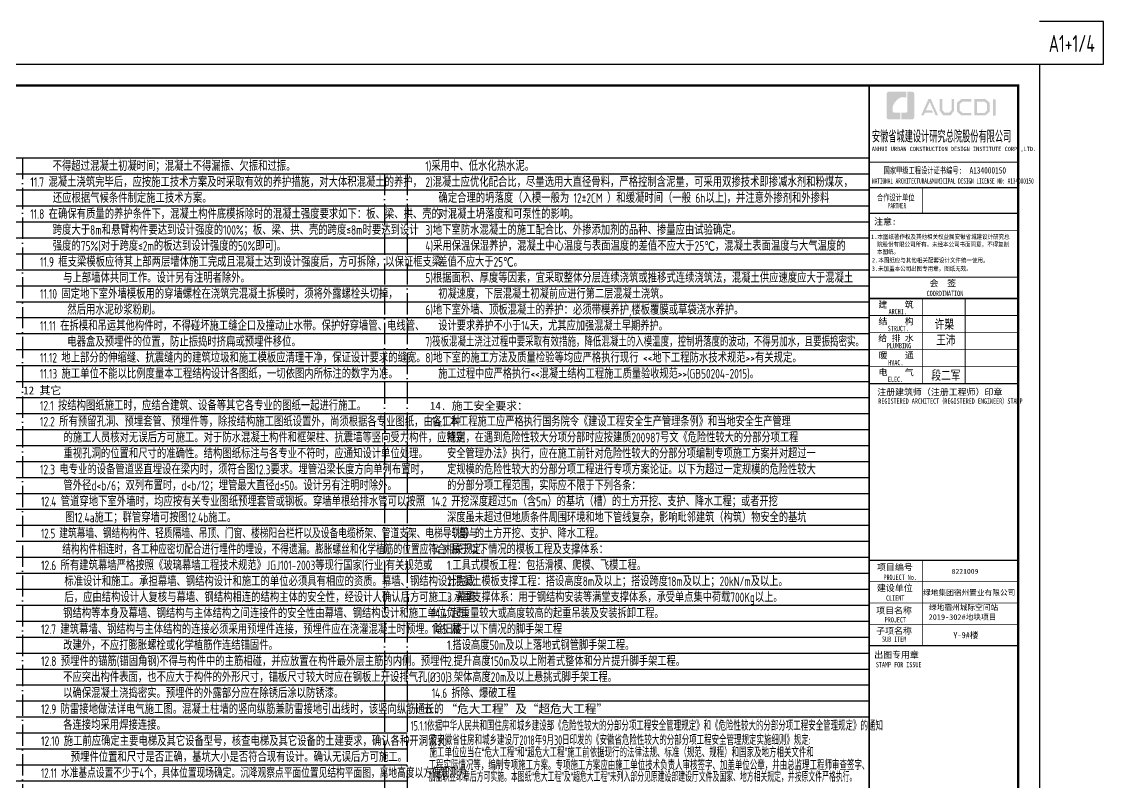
# Model space of a CAD drawing. Extents: x -812054 to 22247, y -644080 to 1003627.
# Drawn here: x -637699 to -586882, y -161191 to -125469 of the extents above; entities that cross this region are included whole.
import ezdxf
from ezdxf.enums import TextEntityAlignment as Align

# ---------------------------------------------------------------- set-up
doc = ezdxf.new("R2010")
doc.units = 0
doc.header["$LTSCALE"] = 1000
doc.linetypes.add('D1', pattern=[14, 10, -2, 0, -2])
doc.layers.get('0').update_dxf_attribs({"linetype": 'CONTINUOUS'})
doc.layers.get('DEFPOINTS').update_dxf_attribs({"linetype": 'CONTINUOUS'})
for name, color, linetype in [('C-SHET-TTLB', 11, 'CONTINUOUS'), ('CAPTION', 2, 'CONTINUOUS'), ('PUB_TITLE', 4, 'CONTINUOUS'), ('S-0-MODIFY', 201, 'CONTINUOUS'), ('STEEL', 7, 'CONTINUOUS'), ('图签文字', 4, 'CONTINUOUS'), ('水平筋标注', 7, 'CONTINUOUS')]:
    doc.layers.add(name, color=color, linetype=linetype)
for name, color, linetype, lineweight in [('S-1-TEXT', 7, 'CONTINUOUS', 18), ('S-1-修改', 23, 'CONTINUOUS', 18), ('图框', 9, 'CONTINUOUS', 18), ('图签', 147, 'CONTINUOUS', 18)]:
    doc.layers.add(name, color=color, linetype=linetype, lineweight=lineweight)
doc.styles.add('HT', font='simhei.ttf')
doc.styles.add('TS', font='tssdeng.shx', dxfattribs={"width": 0.7, "bigfont": 'tssdchn.shx'})
doc.styles.add('TSSD_REIN', font='tssdeng.shx', dxfattribs={"width": 0.7, "height": 300, "bigfont": 'tssdchn.shx'})
doc.styles.add('宋体', font='', dxfattribs={"height": 50})
doc.styles.add('建筑图签-1', font='simhei.ttf', dxfattribs={"width": 0.7})
doc.styles.add('建筑图签-2', font='TXT.shx', dxfattribs={"width": 0.5, "bigfont": 'HZTXT.shx'})
doc.styles.add('黑体', font='simhei.ttf')
doc.styles.get('宋体').set_extended_font_data('SimSun')

# ---------------------------------------------------------------- blocks, each defined once
blk = doc.blocks.new('院标1')
h = blk.add_hatch(color=150)
h.dxf.hatch_style = 1
h.set_gradient(color1=(33, 113, 253), color2=(33, 113, 253), tint=1, name='INVCURVED')
edge = h.paths.add_edge_path()
edge.add_spline(control_points=[(116373, 648379), (116379, 648379), (116382, 648379), (116391, 648379), (116391, 648379), (116391, 648379), (116616, 648379), (116616, 648379), (116616, 648379), (116616, 648379), (116616, 648054), (116616, 648054), (116616, 648054), (116616, 648054), (116108, 648054), (116108, 648054), (116108, 648054), (116028, 648054), (115963, 648111), (115963, 648199), (115963, 648199), (115963, 648199), (115963, 649215), (115963, 649215), (115963, 649215), (115963, 649295), (116018, 649360), (116108, 649360), (116108, 649360), (116108, 649360), (116897, 649360), (116897, 649360), (116897, 649360), (116897, 649360), (116897, 649080), (116897, 649080), (116897, 649080), (116897, 649080), (116566, 649140), (116356, 648859), (116356, 648859), (116245, 648719), (116240, 648545), (116247, 648466), (116247, 648466), (116254, 648386), (116247, 648466), (116247, 648466), (116247, 648466), (116247, 648466), (116258, 648374), (116373, 648379)], knot_values=[0, 0, 0, 0, 0.071429, 0.071429, 0.071429, 0.107143, 0.142857, 0.142857, 0.142857, 0.178571, 0.214286, 0.214286, 0.214286, 0.25, 0.285714, 0.285714, 0.285714, 0.321429, 0.357143, 0.357143, 0.357143, 0.392857, 0.428571, 0.428571, 0.428571, 0.464286, 0.5, 0.5, 0.5, 0.535714, 0.571429, 0.571429, 0.571429, 0.607143, 0.642857, 0.642857, 0.642857, 0.678571, 0.714286, 0.714286, 0.714286, 0.75, 0.785714, 0.785714, 0.785714, 0.821429, 0.857143, 0.857143, 0.857143, 0.928571, 1, 1, 1, 1], degree=3, periodic=0)
h = blk.add_hatch(color=150)
h.dxf.hatch_style = 1
h.set_gradient(color1=(33, 113, 253), color2=(33, 113, 253), tint=1, name='INVCURVED')
edge = h.paths.add_edge_path()
edge.add_spline(control_points=[(117268, 649215), (117268, 649215), (117268, 648199), (117268, 648199), (117268, 648199), (117268, 648114), (117212, 648054), (117123, 648054), (117123, 648054), (117123, 648054), (116663, 648054), (116663, 648054), (116663, 648054), (116663, 648054), (116663, 648379), (116663, 648379), (116663, 648379), (116663, 648379), (116865, 648379), (116865, 648379), (116865, 648379), (116907, 648379), (116941, 648413), (116941, 648455), (116941, 648455), (116941, 648455), (116941, 649360), (116941, 649360), (116941, 649360), (116941, 649360), (117123, 649360), (117123, 649360), (117123, 649360), (117204, 649360), (117268, 649306), (117268, 649215)], knot_values=[0, 0, 0, 0, 0.1, 0.1, 0.1, 0.15, 0.2, 0.2, 0.2, 0.25, 0.3, 0.3, 0.3, 0.35, 0.4, 0.4, 0.4, 0.45, 0.5, 0.5, 0.5, 0.55, 0.6, 0.6, 0.6, 0.65, 0.7, 0.7, 0.7, 0.75, 0.8, 0.8, 0.8, 0.9, 1, 1, 1, 1], degree=3, periodic=0)
blk = doc.blocks.new('20210804.19142487')
at = {"layer": 'PUB_TITLE'}
h = blk.add_hatch(color=147, dxfattribs=at)
h.paths.add_polyline_path([(5834, 56758), (5959, 56758), (5959, 55988), (5834, 55988)])
h.paths.add_polyline_path([(5081, 56642), (5081, 56116), (5441, 56116), (5566, 56223), (5566, 56541), (5445, 56642)], flags=16)
h.paths.add_polyline_path([(4963, 56760), (4963, 55998), (5485, 55998), (5684, 56168), (5684, 56596), (5488, 56760)])
h.paths.add_polyline_path([(4820, 56764), (4820, 56648), (4413, 56648), (4280, 56537), (4280, 56218), (4413, 56115), (4822, 56115), (4822, 55993), (4358, 55993), (4156, 56168), (4156, 56596), (4354, 56764)])
h.paths.add_polyline_path([(3337, 56762), (3458, 56762), (3458, 56251), (3572, 56120), (3782, 56120), (3896, 56251), (3896, 56762), (4010, 56762), (4010, 56214), (3846, 55997), (3508, 55997), (3337, 56216)])
h.paths.add_polyline_path([(2805, 56760), (2922, 56760), (3264, 55996), (3148, 55996), (2867, 56630), (2692, 56242), (2963, 56242), (3024, 56127), (2643, 56127), (2584, 55994), (2461, 55994)])
at = {"layer": '图框'}
for p, q in [((25, 53800), (7025, 53800)), ((25, 53800), (7025, 53800)), ((25, 52600), (7025, 52600))]:
    blk.add_line(p, q, dxfattribs=at)
for points, const_width in [([(25, 0), (25, 57400)], 70), ([(25, 53800), (7025, 53800)], 60), ([(25, 52600), (7025, 52600)], 60), ([(25, 52600), (7025, 52600)], 60), ([(2525, 52600), (2525, 51400)], 35), ([(25, 51400), (7025, 51400)], 60), ([(25, 51400), (7025, 51400)], 60), ([(25, 50599), (7025, 50599)], 35), ([(34, 48400), (7034, 48400)], 60), ([(34, 47400), (7034, 47400)], 70), ([(34, 47400), (7034, 47400)], 70), ([(2534, 47400), (2534, 43400)], 35), ([(4534, 47400), (4534, 43400)], 35), ([(34, 46600), (7034, 46600)], 35), ([(34, 45800), (7034, 45800)], 35), ([(34, 45000), (7034, 45000)], 35), ([(34, 44200), (7034, 44200)], 35), ([(34, 43400), (7034, 43400)], 70), ([(25, 35100), (7025, 35100)], 70), ([(25, 35100), (7025, 35100)], 70), ([(2525, 31100), (2525, 35100)], 35), ([(25, 34100), (7025, 34100)], 35), ([(25, 33100), (7025, 33100)], 35), ([(25, 32100), (7025, 32100)], 35), ([(7025, 31100), (25, 31100)], 70)]:
    blk.add_lwpolyline(points, dxfattribs=dict(at, const_width=const_width))
blk.add_blockref('院标1', (-115124, -592249))
at = {"layer": 'PUB_TITLE', "style": 'HT', "width": 0.88}
for s, p in [('1.本图纸著作权及其他相关权益属安徽省城建设计研究总', (111, 50193)), ('院股份有限公司所有。未经本公司书面同意，不得复制', (390, 49839)), (' 2.本图纸应与其他相关配套设计文件统一使用。 ', (0, 49092)), ('本图纸。', (390, 49489)), ('3.未加盖本公司出图专用章，图纸无效。', (143, 48698))]:
    blk.add_text(s, height=210, dxfattribs=at).set_placement(p)
at = {"layer": '图签', "color": 2, "style": '宋体'}
blk.add_text('8221009', height=229.3, dxfattribs=at).set_placement((3899, 34472))
at = {"layer": '图签', "color": 154, "style": '宋体'}
for s, height, p in [('绿地集团宿州置业有限公司', 258.01, (2555, 33462)), ('绿地宿州城际空间站', 258, (2834, 32766)), ('2019-302#地块项目', 258.01, (2817, 32311)), ('Y-9#楼', 286.7, (3974, 31448))]:
    blk.add_text(s, height=height, dxfattribs=at).set_placement(p)
at = {"layer": '图签文字', "color": 7, "style": '建筑图签-1'}
for s, height, width, p in [('安徽省城建设计研究总院股份有限公司', 500, 0.55, (153, 54777)), ('国家甲级工程设计证书编号:  A134000150', 300, 0.7, (697, 53267)), ('合作设计单位', 300, 0.7, (390, 51990))]:
    blk.add_text(s, height=height, dxfattribs=dict(at, width=width)).set_placement(p)
at = {"layer": '图签文字', "linetype": 'Continuous', "style": '建筑图签-1', "width": 0.91}
blk.add_text('ANHUI URBAN CONSTRUCTION DESIGN INSTITUTE CORP.,LTD.', height=200, dxfattribs=at).set_placement((144, 54322))
at = {"layer": '图签文字', "style": '建筑图签-1'}
for s, width, p in [('NATIONAL ARCHITECTURAL&MUNICIPAL DESIGN LICENSE NO: A134000150', 0.6, (162, 52795)), ('PARTNER', 0.6, (900, 51634)), ('COORDINATION', 0.7, (2725, 47513)), ('ARCHI.', 0.7, (935, 46662)), ('STRUCT.', 0.7, (895, 45865)), ('PLUMBING', 0.7, (854, 45058)), ('HVAC.', 0.7, (919, 44265)), ('ELEC.', 0.7, (904, 43480)), ('REGISTERED ARCHITECT（REGISTERED ENGINEER）STAMP', 0.7, (454, 42459)), ('PROJECT No.', 0.7, (695, 34185, -1799)), ('CLIENT', 0.7, (819, 33206)), ('PROJECT', 0.7, (754, 32187)), ('SUB ITEM', 0.7, (628, 31276)), ('STAMP FOR ISSUE', 0.7, (338, 30081))]:
    blk.add_text(s, height=250, dxfattribs=dict(at, width=width)).set_placement(p)
at = {"layer": '图签文字', "color": 7, "style": '建筑图签-1'}
for s, p in [('注意:', (257, 50863)), ('会  签', (2860, 47968)), ('建    筑', (455, 46967)), ('结    构', (459, 46179)), ('给 排 水', (450, 45385)), ('暖    通', (468, 44582)), ('电    气', (459, 43782)), ('注册建筑师（注册工程师）印章', (401, 42854)), ('项目编号', (393, 34632)), ('建设单位', (385, 33655)), ('项目名称', (352, 32597)), ('子项名称', (352, 31640)), ('出图专用章', (261, 30518))]:
    blk.add_text(s, height=300, dxfattribs=at).set_placement(p)
at = {"layer": '图签文字', "color": 1, "style": '建筑图签-2', "width": 0.7}
for s, p in [('许槊', (3100, 45928)), ('王沛', (3171, 45187)), ('段二军', (2946, 43532))]:
    blk.add_text(s, height=500, dxfattribs=at).set_placement(p)

msp = doc.modelspace()

# ---------------------------------------------------------------- linework, layer by layer
at = {"layer": 'C-SHET-TTLB'}
msp.add_lwpolyline([(-589881.51, -127469.25), (-589881.51, -186869.25), (-694981.51, -186869.25), (-694981.51, -127469.25)], close=True, dxfattribs=at)
at = {"layer": 'C-SHET-TTLB', "const_width": 120}
msp.add_lwpolyline([(-693141.51, -128469.25), (-590881.51, -128469.25), (-590881.51, -185869.25), (-693141.51, -185869.25)], close=True, dxfattribs=at)
at = {"layer": 'DEFPOINTS', "color": 252}
for p, q in [((-693141.51, -131869.25), (-597881.51, -131869.25)), ((-693141.51, -132619.25), (-597881.51, -132619.25)), ((-693141.51, -133369.25), (-597881.51, -133369.25)), ((-693141.51, -134119.25), (-597881.51, -134119.25)), ((-693141.51, -134869.25), (-597881.51, -134869.25)), ((-693141.51, -135619.25), (-597881.51, -135619.25)), ((-693141.51, -136369.25), (-597881.51, -136369.25)), ((-693141.51, -137119.25), (-597881.51, -137119.25)), ((-693141.51, -137869.25), (-597881.51, -137869.25)), ((-693141.51, -138619.25), (-597881.51, -138619.25)), ((-693141.51, -139369.25), (-597881.51, -139369.25)), ((-693141.51, -140119.25), (-597881.51, -140119.25)), ((-693141.51, -140869.25), (-597881.51, -140869.25)), ((-693141.51, -141619.25), (-597881.51, -141619.25)), ((-693141.51, -142369.25), (-597881.51, -142369.25)), ((-693141.51, -143119.25), (-597881.51, -143119.25)), ((-693141.51, -143869.25), (-597881.51, -143869.25)), ((-693141.51, -144619.25), (-597881.51, -144619.25)), ((-693141.51, -145369.25), (-597881.51, -145369.25)), ((-693141.51, -146119.25), (-597881.51, -146119.25)), ((-693141.51, -146869.25), (-597881.51, -146869.25)), ((-693141.51, -147619.25), (-597881.51, -147619.25)), ((-693141.51, -148369.25), (-597881.51, -148369.25)), ((-693141.51, -149119.25), (-597881.51, -149119.25)), ((-693141.51, -149869.25), (-597881.51, -149869.25)), ((-693141.51, -150619.25), (-597881.51, -150619.25)), ((-693141.51, -151369.25), (-597881.51, -151369.25)), ((-693141.51, -152119.25), (-597881.51, -152119.25)), ((-693141.51, -152869.25), (-597881.51, -152869.25)), ((-693141.51, -153619.25), (-597881.51, -153619.25)), ((-693141.51, -154369.25), (-597881.51, -154369.25)), ((-693141.51, -155119.25), (-597881.51, -155119.25)), ((-693141.51, -155869.25), (-597881.51, -155869.25)), ((-693141.51, -156619.25), (-597881.51, -156619.25)), ((-693141.51, -157369.25), (-597881.51, -157369.25)), ((-693141.51, -158119.25), (-597881.51, -158119.25)), ((-693141.51, -158869.25), (-619581.51, -158869.25)), ((-693141.51, -159619.25), (-619581.51, -159619.25)), ((-693141.51, -160369.25), (-619581.51, -160369.25)), ((-693141.51, -161119.25), (-619581.51, -161119.25))]:
    msp.add_line(p, q, dxfattribs=at)
at = {"layer": 'DEFPOINTS', "color": 252, "linetype": 'D1', "ltscale": 0.1}
for p, q in [((-637653.51, -131869.25), (-637653.51, -185869.25)), ((-620653.51, -132619.25), (-620653.51, -185869.25)), ((-619581.51, -132619.25), (-619581.51, -185869.25))]:
    msp.add_line(p, q, dxfattribs=at)
at = {"layer": 'S-0-MODIFY'}
msp.add_lwpolyline([(-589881.51, -127469.25), (-586881.51, -127469.25), (-586881.51, -125469.25), (-589881.51, -125469.25)], dxfattribs=at)
at = {"layer": '图框', "const_width": 70}
msp.add_lwpolyline([(-597881.51, -185869.25), (-597881.51, -128469.25)], dxfattribs=at)

# ---------------------------------------------------------------- block references
at = {"layer": '水平筋标注'}
msp.add_blockref('20210804.19142487', (-597906.65, -185869.25), dxfattribs=at)

# ---------------------------------------------------------------- texts
at = {"layer": 'CAPTION', "style": '黑体'}
msp.add_text('十五、“危大工程”及“超危大工程”', height=400, dxfattribs=at).set_placement((-619418.38, -157940.22))
at = {"layer": 'S-0-MODIFY', "style": 'TSSD_REIN', "width": 0.7}
msp.add_text('A1+1/4', height=800, dxfattribs=at).set_placement((-587280.62, -126897.8), align=Align.RIGHT)
at = {"layer": 'S-1-TEXT', "style": 'TS'}
for s, width, p in [('不得超过混凝土初凝时间；混凝土不得漏振、欠振和过振。', 0.75, (-636241.56, -132476.82)), ('11.7 混凝土浇筑完毕后，应按施工技术方案及时采取有效的养护措施，对大体积混凝土的养护，', 0.75, (-637287.6, -133226.82)), ('还应根据气候条件制定施工技术方案。', 0.75, (-636232.43, -133976.82)), ('11.8 在确保有质量的养护条件下，混凝土构件底模拆除时的混凝土强度要求如下：板、梁、拱、壳的', 0.75, (-637293.49, -134726.82)), ('跨度大于8m和悬臂构件要达到设计强度的100%%%；板、梁、拱、壳的跨度≤8m时要达到设计', 0.75, (-636238.32, -135476.82)), ('强度的75%%%(对于跨度≤2m的板达到设计强度的50%%%即可)。', 0.75, (-636238.32, -136226.82)), ('11.9 框支梁模板应待其上部两层墙体施工完成且混凝土达到设计强度后，方可拆除，以保证框支梁', 0.75, (-636834.76, -136976.82)), ('与上部墙体共同工作。设计另有注明者除外。', 0.75, (-635750, -137726.82)), ('11.10 固定地下室外墙模板用的穿墙螺栓在浇筑完混凝土拆模时，须将外露螺栓头切掉，', 0.75, (-636834.76, -138476.82)), ('然后用水泥砂浆粉刷。', 0.75, (-635552.86, -139226.82)), ('11.11 在拆模和吊运其他构件时，不得碰坏施工缝企口及撞动止水带。保护好穿墙管、电线管、', 0.75, (-636834.76, -139976.82)), ('电器盒及预埋件的位置，防止振捣时挤扁或预埋件移位。 ', 0.75, (-635552.86, -140726.82)), ('11.12 地上部分的伸缩缝、抗震缝内的建筑垃圾和施工模板应清理干净，保证设计要求的缝宽。', 0.75, (-636834.76, -141476.82)), ('11.13 施工单位不能以比例度量本工程结构设计各图纸，一切依图内所标注的数字为准。', 0.75, (-636834.76, -142226.82)), ('12.1 按结构图纸施工时，应结合建筑、设备等其它各专业的图纸一起进行施工。', 0.75, (-636834.76, -143726.82)), ('12.2 所有预留孔洞、预埋套管、预埋件等，除按结构施工图纸设置外，尚须根据各专业图纸，由各工种', 0.75, (-636834.76, -144476.82)), ('的施工人员核对无误后方可施工。对于防水混凝土构件和框架柱、抗震墙等竖向受力构件，应特别', 0.75, (-635729.35, -145226.82)), ('重视孔洞的位置和尺寸的准确性。结构图纸标注与各专业不符时，应通知设计单位处理。', 0.75, (-635729.35, -145976.82)), ('12.3 电专业的设备管道竖直埋设在梁内时，须符合图12.3要求。埋管沿梁长度方向单列布置时，', 0.75, (-636834.76, -146726.82)), ('管外径d<b/6；双列布置时，d<b/12；埋管最大直径d≤50。设计另有注明时除外。', 0.75, (-635734.74, -147476.82)), ('12.4 管道穿地下室外墙时，均应按有关专业图纸预埋套管或钢板。穿墙单根给排水管可以按照', 0.75, (-636784.76, -148226.82)), ('图12.4a施工；群管穿墙可按图12.4b施工。', 0.75, (-635658.57, -148976.82)), ('12.5 建筑幕墙、钢结构构件、轻质隔墙、吊顶、门窗、楼梯阳台栏杆以及设备电缆桥架、管道支架、电梯导轨等与', 0.7, (-636784.76, -149726.82)), ('结构构件相连时，各工种应密切配合进行埋件的埋设，不得遗漏。膨胀螺丝和化学植筋的位置应符合相关规定。', 0.7, (-635789.89, -150476.82)), ('12.6 所有建筑幕墙严格按照《玻璃幕墙工程技术规范》JGJ101-2003等现行国家(行业)有关规范或', 0.75, (-636784.76, -151226.82)), ('标准设计和施工。承担幕墙、钢结构设计和施工的单位必须具有相应的资质。幕墙、钢结构设计完成', 0.75, (-635690.52, -151976.82)), ('后，应由结构设计人复核与幕墙、钢结构相连的结构主体的安全性，经设计人确认后方可施工。幕墙、', 0.75, (-635690.52, -152726.82)), ('钢结构等本身及幕墙、钢结构与主体结构之间连接件的安全性由幕墙、钢结构设计和施工单位负责。', 0.75, (-635748.66, -153476.82)), ('12.7 建筑幕墙、钢结构与主体结构的连接必须采用预埋件连接，预埋件应在浇灌混凝土时预埋。除旧楼', 0.75, (-636784.76, -154226.82)), ('改建外，不应打膨胀螺栓或化学植筋作连结锚固件。', 0.75, (-635748.66, -154976.82)), ('12.8 预埋件的锚筋(锚固角钢)不得与构件中的主筋相碰，并应放置在构件最外层主筋的内侧。预埋件', 0.75, (-636784.76, -155726.82)), ('不应突出构件表面，也不应大于构件的外形尺寸，锚板尺寸较大时应在钢板上开设排气孔(%%C30)', 0.75, (-635748.66, -156476.82)), ('以确保混凝土浇捣密实。预埋件的外露部分应在除锈后涂以防锈漆。', 0.75, (-635748.66, -157226.82)), ('12.9 防雷接地做法详电气施工图。混凝土柱墙的竖向纵筋兼防雷接地引出线时，该竖向纵筋通长的', 0.75, (-636784.76, -157976.82)), ('各连接均采用焊接连接。', 0.75, (-635748.66, -158726.82)), ('12.10 施工前应确定主要电梯及其它设备型号，核查电梯及其它设备的土建要求，确认各种开洞留孔', 0.75, (-636784.76, -159476.82)), ('预埋件位置和尺寸是否正确，基坑大小是否符合现有设计。确认无误后方可施工。', 0.75, (-635391.21, -160226.82)), ('12.11 水准基点设置不少于4个，具体位置现场确定。沉降观察点平面位置见结构平面图，离地高度以方便观测为', 0.7, (-636784.76, -160976.82))]:
    msp.add_text(s, height=450, dxfattribs=dict(at, width=width)).set_placement(p)
at = {"layer": 'S-1-TEXT', "style": '黑体'}
msp.add_text('12 其它', height=375, dxfattribs=at).set_placement((-637622.57, -142976.82))
at = {"layer": 'S-1-修改', "color": 0, "style": 'TS'}
for s, width, p in [('1)采用中、低水化热水泥。', 0.75, (-618732.08, -132476.82)), ('2)混凝土应优化配合比，尽量选用大直径骨料，严格控制含泥量，可采用双掺技术即掺减水剂和粉煤灰， ', 0.75, (-618732.08, -133226.82)), ('   确定合理的坍落度（入模一般为 12%%P2CM ）和缓凝时间（一般 6h以上)，并注意外掺剂和外掺料', 0.75, (-618732.08, -133976.82)), ('   对混凝土坍落度和可泵性的影响。', 0.75, (-618732.08, -134726.82)), ('3)地下室防水混凝土的施工配合比、外掺添加剂的品种、掺量应由试验确定。', 0.75, (-618732.08, -135476.82)), ('4)采用保温保湿养护，混凝土中心温度与表面温度的差值不应大于25℃，混凝土表面温度与大气温度的 ', 0.75, (-618732.08, -136226.82)), ('   差值不应大于25℃。', 0.74, (-618732.08, -136976.82)), ('5)根据面积、厚度等因素，宜采取整体分层连续浇筑或推移式连续浇筑法，混凝土供应速度应大于混凝土', 0.75, (-618732.08, -137726.82)), ('   初凝速度，下层混凝土初凝前应进行第二层混凝土浇筑。', 0.74, (-618732.08, -138476.82)), ('6)地下室外墙、顶板混凝土的养护：必须带模养护,楼板覆膜或草袋浇水养护。', 0.75, (-618732.08, -139226.82)), ('   设计要求养护不小于14天，尤其应加强混凝土早期养护。 ', 0.74, (-618732.08, -139976.82)), ('7)筏板混凝土浇注过程中要采取有效措施，降低混凝土的入模温度，控制坍落度的波动，不得另加水，且要振捣密实。 ', 0.68, (-618732.08, -140726.82)), ('8)地下室的施工方法及质量检验等均应严格执行现行 <<地下工程防水技术规范>>有关规定。 ', 0.75, (-618732.08, -141476.82)), ('   施工过程中应严格执行<<混凝土结构工程施工质量验收规范>>(GB50204-2015)。', 0.74, (-618732.08, -142226.82)), ('14.1 本工程施工应严格执行国务院令《建设工程安全生产管理条例》和当地安全生产管理', 0.74, (-618429.96, -144475.23)), ('规定，在遇到危险性较大分项分部时应按建质200987号文《危险性较大的分部分项工程', 0.74, (-617710.49, -145225.23)), ('安全管理办法》执行，应在施工前针对危险性较大的分部分项编制专项施工方案并对超过一', 0.74, (-617710.49, -145975.23)), ('定规模的危险性较大的分部分项工程进行专项方案论证。以下为超过一定规模的危险性较大', 0.74, (-617710.49, -146725.23)), ('的分部分项工程范围，实际应不限于下列各条：', 0.74, (-617710.49, -147475.23)), ('14.2 开挖深度超过5m（含5m）的基坑（槽）的土方开挖、支护、降水工程；或者开挖', 0.74, (-618429.96, -148225.23)), ('深度虽未超过但地质条件周围环境和地下管线复杂，影响毗邻建筑（构筑）物安全的基坑', 0.74, (-617710.49, -148975.23)), ('（槽）的土方开挖、支护、降水工程。 ', 0.74, (-617710.49, -149725.23)), ('14.3 属于以下情况的模板工程及支撑体系：', 0.74, (-618429.96, -150475.23)), ('1.工具式模板工程：包括滑模、爬模、飞模工程。', 0.74, (-617710.49, -151225.23)), ('2.混凝土模板支撑工程：搭设高度8m及以上；搭设跨度18m及以上；20kN/m及以上。', 0.74, (-617710.49, -151975.23)), ('3.承重支撑体系：用于钢结构安装等满堂支撑体系，承受单点集中荷载700Kg以上。', 0.74, (-617710.49, -152725.23)), ('14.4 起重量较大或高度较高的起重吊装及安装拆卸工程。', 0.74, (-618429.96, -153475.23)), ('14.5 属于以下情况的脚手架工程', 0.74, (-618429.96, -154225.23)), ('1.搭设高度50m及以上落地式钢管脚手架工程。', 0.74, (-617710.49, -154975.23)), ('2.提升高度150m及以上附着式整体和分片提升脚手架工程。', 0.74, (-617710.49, -155725.23)), ('3.架体高度20m及以上悬挑式脚手架工程。', 0.74, (-617710.49, -156475.23)), ('14.6 拆除、爆破工程', 0.74, (-618429.96, -157225.23))]:
    msp.add_text(s, height=450, dxfattribs=dict(at, width=width)).set_placement(p)
at = {"layer": 'S-1-修改', "color": 0, "style": '黑体'}
msp.add_text('14. 施工安全要求：', height=375, dxfattribs=at).set_placement((-618514.58, -143697.05))
at = {"layer": 'STEEL', "color": 7, "style": 'TSSD_REIN'}
for s, width, p in [('15.1.1依据中华人民共和国住房和城乡建设部《危险性较大的分部分项工程安全管理规定》和《危险性较大的分部分项工程安全管理规定》的通知', 0.6, (-619423.84, -158760.39)), ('及安徽省住房和城乡建设厅2018年9月30日印发的《安徽省危险性较大的分部分项工程安全管理规定实施细则》规定:', 0.6, (-618526.36, -159434.63)), ('施工单位应当在“危大工程”和“超危大工程”施工前依据现行的法律法规、标准（规范、规程）和国家及地方相关文件和', 0.6, (-618535.43, -160016.84)), ('工程实际情况等，编制专项施工方案。专项施工方案应由施工单位技术负责人审核签字、加盖单位公章，并由总监理工程师审查签字、', 0.6, (-618584.71, -160614.37)), ('加盖职业印章后方可实施。本图纸“危大工程”及“超危大工程”未列入部分见原建设部建设厅文件及国家、地方相关规定，并按原文件严格执行。', 0.55, (-618573.76, -161163.43))]:
    msp.add_text(s, height=450, dxfattribs=dict(at, width=width)).set_placement(p)

doc.saveas('drawing.dxf')
